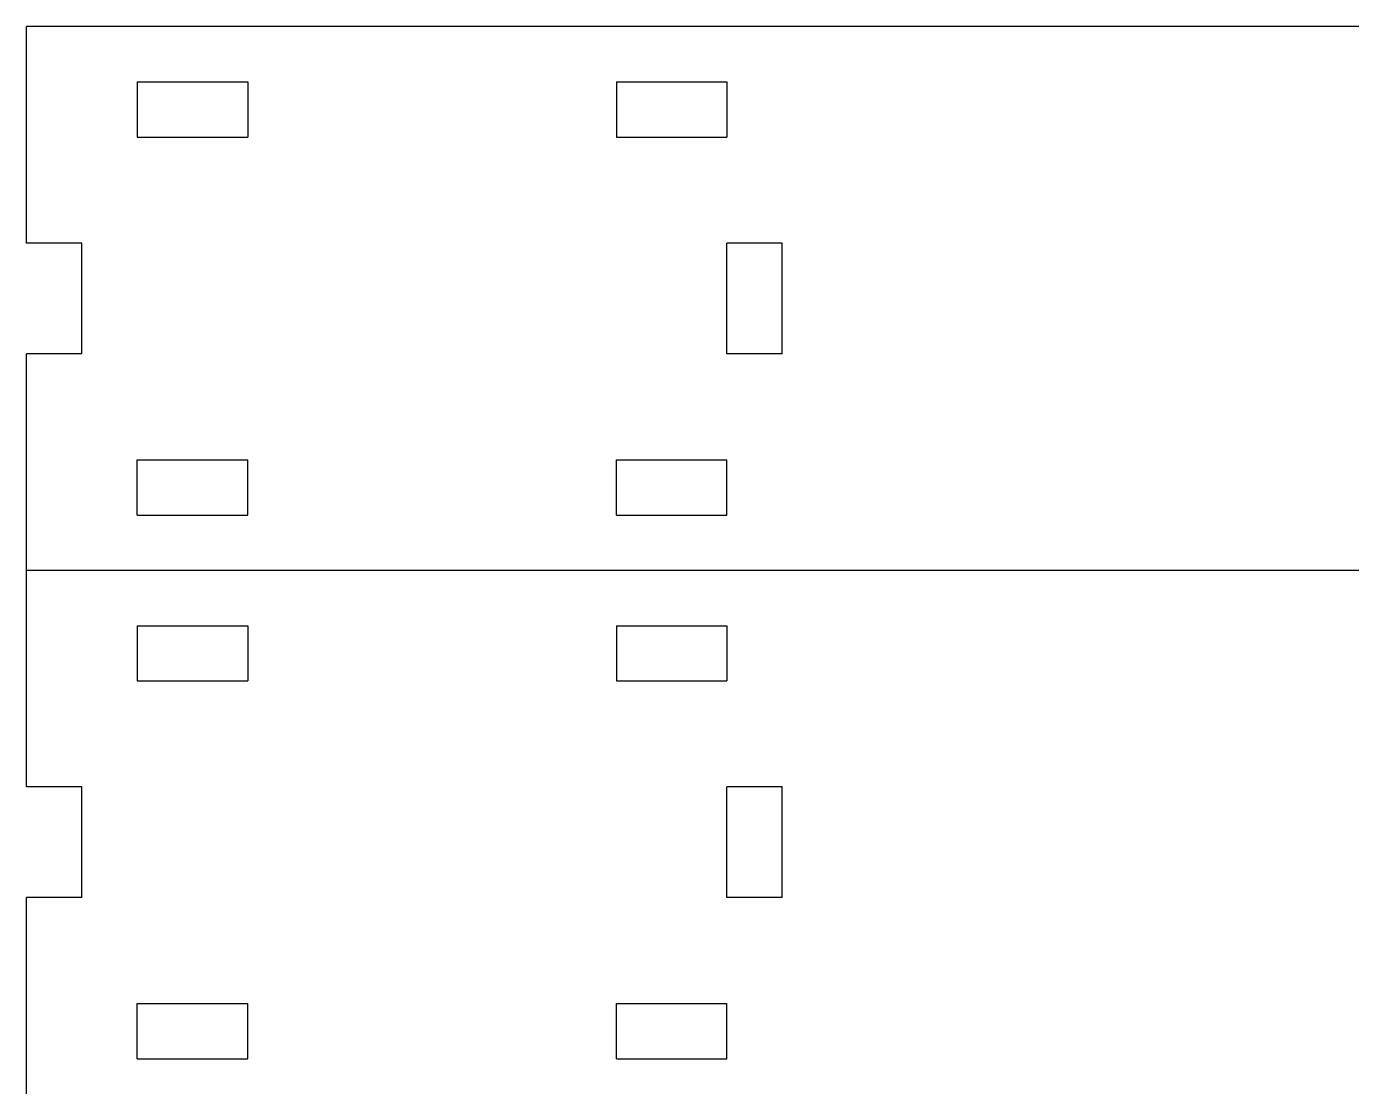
# Model space of a CAD drawing. Header units: millimetres. Extents: x -500 to 16, y 138 to 449.
# Drawn here: x -499.9 to -356.2, y 333.9 to 448.9 of the extents above; entities that cross this region are included whole.
import ezdxf

# ---------------------------------------------------------------- set-up
doc = ezdxf.new("R2010")
doc.units = ezdxf.units.MM

msp = doc.modelspace()

# ---------------------------------------------------------------- linework, layer by layer
at = {"color": 7, "linetype": 'Continuous', "lineweight": 25}
for p, q in [((-499.92, 425.39), (-499.92, 448.89)), ((-274.92, 448.89), (-499.92, 448.89)), ((-487.92, 442.89), (-475.92, 442.89)), ((-487.92, 442.89), (-487.92, 436.89)), ((-475.92, 442.89), (-475.92, 436.89)), ((-435.92, 442.89), (-423.92, 442.89)), ((-435.92, 442.89), (-435.92, 436.89)), ((-423.92, 442.89), (-423.92, 436.89)), ((-487.92, 436.89), (-475.92, 436.89)), ((-435.92, 436.89), (-423.92, 436.89)), ((-493.92, 425.39), (-499.92, 425.39)), ((-493.92, 413.39), (-493.92, 425.39)), ((-417.92, 425.39), (-423.92, 425.39)), ((-423.92, 413.39), (-423.92, 425.39)), ((-417.92, 413.39), (-417.92, 425.39)), ((-499.92, 366.39), (-499.92, 413.39)), ((-493.92, 413.39), (-499.92, 413.39)), ((-417.92, 413.39), (-423.92, 413.39)), ((-487.92, 401.89), (-475.92, 401.89)), ((-487.92, 395.89), (-487.92, 401.89)), ((-475.92, 395.89), (-475.92, 401.89)), ((-435.92, 401.89), (-423.92, 401.89)), ((-435.92, 395.89), (-435.92, 401.89)), ((-423.92, 395.89), (-423.92, 401.89)), ((-487.92, 395.89), (-475.92, 395.89)), ((-435.92, 395.89), (-423.92, 395.89)), ((-274.92, 389.89), (-499.92, 389.89)), ((-487.92, 383.89), (-475.92, 383.89)), ((-487.92, 383.89), (-487.92, 377.89)), ((-475.92, 383.89), (-475.92, 377.89)), ((-435.92, 383.89), (-423.92, 383.89)), ((-435.92, 383.89), (-435.92, 377.89)), ((-423.92, 383.89), (-423.92, 377.89)), ((-487.92, 377.89), (-475.92, 377.89)), ((-435.92, 377.89), (-423.92, 377.89)), ((-493.92, 366.39), (-499.92, 366.39)), ((-493.92, 354.39), (-493.92, 366.39)), ((-417.92, 366.39), (-423.92, 366.39)), ((-423.92, 354.39), (-423.92, 366.39)), ((-417.92, 354.39), (-417.92, 366.39)), ((-499.92, 137.89), (-499.92, 354.39)), ((-493.92, 354.39), (-499.92, 354.39)), ((-417.92, 354.39), (-423.92, 354.39)), ((-487.92, 342.89), (-475.92, 342.89)), ((-487.92, 336.89), (-487.92, 342.89)), ((-475.92, 336.89), (-475.92, 342.89)), ((-435.92, 342.89), (-423.92, 342.89)), ((-435.92, 336.89), (-435.92, 342.89)), ((-423.92, 336.89), (-423.92, 342.89)), ((-487.92, 336.89), (-475.92, 336.89)), ((-435.92, 336.89), (-423.92, 336.89))]:
    msp.add_line(p, q, dxfattribs=at)

doc.saveas('drawing.dxf')
